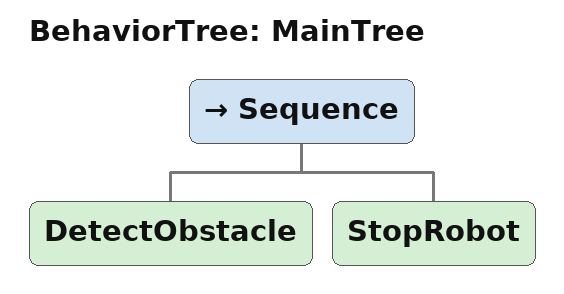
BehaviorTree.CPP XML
<root main_tree_to_execute="MainTree">
    <BehaviorTree ID="MainTree">
        <Sequence>
            <DetectObstacle/>
            <StopRobot/>
        </Sequence>
    </BehaviorTree>
</root>
